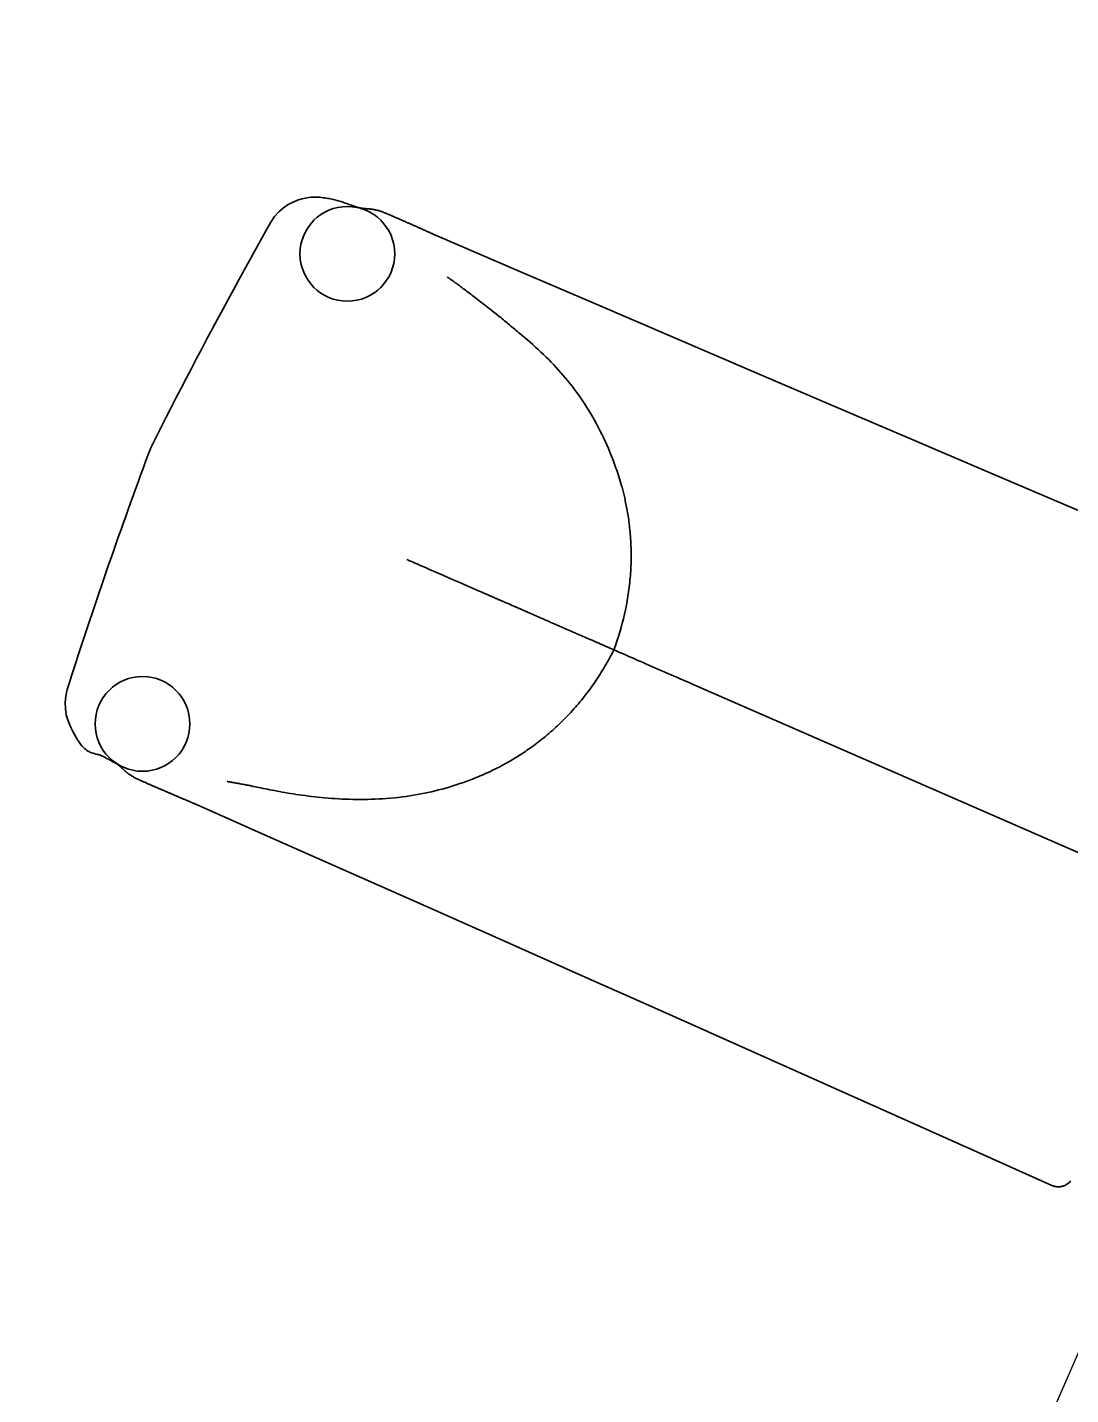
# Model space of a CAD drawing. Header units: millimetres. Extents: x -37281 to 954596, y -59787 to 956680.
# Drawn here: x 8216.03 to 8249.07, y -8608.89 to -8565.61 of the extents above; entities that cross this region are included whole.
import ezdxf
from ezdxf.enums import TextEntityAlignment as Align

# ---------------------------------------------------------------- set-up
doc = ezdxf.new("R2010")
doc.units = ezdxf.units.MM
doc.header["$MEASUREMENT"] = 0
doc.layers.add('0_Pen_No__7', color=7, linetype='Continuous', lineweight=35)
doc.layers.add('New_A-25-M_Wall_Ext_Pen_No__87', color=8, linetype='Continuous', lineweight=20)
for name, color, linetype in [('A-15-MG_Structural_Grid', 7, 'Continuous'), ('New_A-25-M_Wall_Ext', 7, 'Continuous'), ('New_ArchiCAD Windows', 7, 'Continuous')]:
    doc.layers.add(name, color=color, linetype=linetype)
doc.layers.add('A-15-MG_Structural_Grid_Pen_No__163', color=7, linetype='Continuous', lineweight=0, true_color=0x750077)
doc.layers.add('New_ArchiCAD Windows_Pen_No__23', color=7, linetype='Continuous', lineweight=30, true_color=0x2a2a2a)
doc.styles.add('GENERATED_STYLE_4', font='')
doc.styles.get('GENERATED_STYLE_4').set_extended_font_data('Swis721 BT')

# ---------------------------------------------------------------- blocks, each defined once
blk = doc.blocks.new('Wall_4_3', base_point=(9982.587, -4632.604))
at = {"layer": 'New_A-25-M_Wall_Ext_Pen_No__87', "linetype": 'Continuous', "flags": 128}
blk.add_lwpolyline([(4871.77, -16353.328), (9982.587, -4632.604)], dxfattribs=at)
blk = doc.blocks.new('Triple Window 19[17]_3')
at = {"layer": 'New_ArchiCAD Windows_Pen_No__23', "linetype": 'Continuous'}
blk.add_line((8254.153, -8596.451), (8229.172, -8653.741), dxfattribs=at)
blk = doc.blocks.new('Wall_139_3', base_point=(10165.916, -4712.544))
at = {"layer": 'New_ArchiCAD Windows', "color": 251, "linetype": 'Continuous', "lineweight": 20, "true_color": 0x606060}
blk.add_blockref('Triple Window 19[17]_3', (0, 0), dxfattribs=at)
blk = doc.blocks.new('Standard grid marker')
at = {"layer": 'A-15-MG_Structural_Grid_Pen_No__163', "linetype": 'Continuous'}
blk.add_circle((31225.952, 0), 500, dxfattribs=at)
at = {"layer": 'A-15-MG_Structural_Grid_Pen_No__163', "style": 'GENERATED_STYLE_4'}
for tag, p in [('AC_MarkerText_1_0', (-500, 41.178)), ('AC_MarkerText_1_1', (31225.952, 41.178))]:
    blk.add_attdef(tag, text='', height=350, rotation=90, dxfattribs=at).set_placement(p, align=Align.MIDDLE_CENTER)

msp = doc.modelspace()

# ---------------------------------------------------------------- linework, layer by layer
at = {"layer": '0_Pen_No__7', "linetype": 'Continuous', "flags": 128}
for points in [[(8223.745, -8571.775), (8223.864, -8571.599), (8223.999, -8571.449), (8224.145, -8571.323), (8224.296, -8571.221), (8224.447, -8571.14), (8224.591, -8571.079), (8224.723, -8571.037), (8224.836, -8571.011), (8224.935, -8570.995), (8225.023, -8570.986), (8225.102, -8570.981), (8225.173, -8570.981), (8225.237, -8570.983), (8225.295, -8570.988), (8225.35, -8570.994), (8225.401, -8571), (8225.45, -8571.007), (8225.498, -8571.014), (8225.545, -8571.022), (8225.591, -8571.03), (8225.635, -8571.039), (8225.678, -8571.048), (8225.721, -8571.057), (8225.762, -8571.067), (8225.802, -8571.078), (8225.842, -8571.088), (8225.881, -8571.1), (8225.92, -8571.111), (8225.958, -8571.123), (8225.995, -8571.135), (8226.033, -8571.147), (8226.07, -8571.159), (8226.107, -8571.172), (8226.144, -8571.185), (8226.181, -8571.198), (8226.218, -8571.211), (8226.255, -8571.224), (8226.293, -8571.237), (8226.331, -8571.25), (8226.369, -8571.263), (8226.406, -8571.276), (8226.444, -8571.289), (8226.48, -8571.302), (8226.516, -8571.314), (8226.552, -8571.326), (8226.588, -8571.338), (8226.622, -8571.349)], [(8226.538, -8571.321), (8226.551, -8571.323), (8226.561, -8571.325), (8226.572, -8571.326), (8226.582, -8571.327), (8226.592, -8571.329), (8226.603, -8571.33), (8226.613, -8571.332), (8226.624, -8571.333), (8226.634, -8571.335), (8226.645, -8571.336), (8226.655, -8571.338), (8226.665, -8571.339), (8226.676, -8571.341), (8226.689, -8571.343), (8226.701, -8571.344), (8226.713, -8571.346), (8226.725, -8571.348), (8226.735, -8571.349)], [(8226.717, -8571.347), (8226.732, -8571.347), (8226.751, -8571.348), (8226.761, -8571.349), (8226.773, -8571.349), (8226.785, -8571.35), (8226.799, -8571.351), (8226.813, -8571.352), (8226.828, -8571.353), (8226.843, -8571.354), (8226.86, -8571.356), (8226.877, -8571.357), (8226.895, -8571.359), (8226.913, -8571.362), (8226.933, -8571.364), (8226.953, -8571.367), (8226.973, -8571.37), (8226.995, -8571.374), (8227.016, -8571.378), (8227.038, -8571.382), (8227.061, -8571.387), (8227.083, -8571.392), (8227.106, -8571.398), (8227.13, -8571.404), (8227.153, -8571.41), (8227.177, -8571.417), (8227.201, -8571.424), (8227.225, -8571.431), (8227.249, -8571.439), (8227.273, -8571.448), (8227.298, -8571.457), (8227.322, -8571.466), (8227.346, -8571.476), (8227.37, -8571.486), (8227.391, -8571.494), (8227.411, -8571.503), (8227.431, -8571.512), (8227.451, -8571.52), (8227.471, -8571.529), (8227.491, -8571.538), (8227.512, -8571.546), (8227.532, -8571.555), (8227.552, -8571.564), (8227.572, -8571.573), (8227.592, -8571.581), (8227.612, -8571.59), (8227.632, -8571.599), (8227.652, -8571.607), (8227.672, -8571.616), (8227.692, -8571.625), (8227.713, -8571.634), (8227.733, -8571.642), (8227.753, -8571.651), (8227.773, -8571.66), (8227.793, -8571.669), (8227.813, -8571.677), (8227.833, -8571.686), (8227.853, -8571.695), (8227.873, -8571.704), (8227.893, -8571.713), (8227.913, -8571.721), (8227.933, -8571.73), (8227.953, -8571.739), (8227.973, -8571.748), (8227.993, -8571.757), (8228.013, -8571.765), (8228.033, -8571.774), (8228.053, -8571.783), (8228.073, -8571.792), (8228.093, -8571.801), (8228.113, -8571.81), (8228.133, -8571.818), (8228.153, -8571.827), (8228.173, -8571.836), (8228.193, -8571.845), (8228.214, -8571.854), (8228.234, -8571.863), (8228.254, -8571.872), (8228.274, -8571.881), (8228.294, -8571.889), (8228.314, -8571.898), (8228.334, -8571.907), (8228.354, -8571.916), (8228.374, -8571.925), (8228.394, -8571.934), (8228.414, -8571.943), (8228.434, -8571.952), (8228.454, -8571.961), (8228.474, -8571.97), (8228.494, -8571.979), (8228.514, -8571.988), (8228.534, -8571.997), (8228.554, -8572.005), (8228.574, -8572.014), (8228.594, -8572.023), (8228.615, -8572.032), (8228.635, -8572.041), (8228.655, -8572.05), (8228.675, -8572.059), (8228.695, -8572.068), (8228.714, -8572.077), (8228.734, -8572.086), (8228.754, -8572.095), (8228.774, -8572.103), (8228.793, -8572.112), (8228.813, -8572.121), (8228.832, -8572.13), (8228.851, -8572.138), (8228.871, -8572.147), (8228.889, -8572.155), (8228.908, -8572.163), (8228.926, -8572.172), (8228.944, -8572.179), (8228.961, -8572.187), (8228.978, -8572.195), (8228.994, -8572.202), (8229.01, -8572.209), (8229.026, -8572.216), (8229.04, -8572.222), (8229.054, -8572.229), (8229.067, -8572.234), (8229.079, -8572.24), (8229.091, -8572.245), (8229.101, -8572.25), (8229.111, -8572.254), (8229.128, -8572.262), (8229.142, -8572.268), (8229.153, -8572.273), (8229.164, -8572.278), (8229.174, -8572.282)], [(8217.296, -8586.565), (8217.364, -8586.349), (8217.433, -8586.132), (8217.503, -8585.915), (8217.573, -8585.696), (8217.644, -8585.477), (8217.716, -8585.258), (8217.788, -8585.038), (8217.861, -8584.818), (8217.934, -8584.598), (8218.008, -8584.378), (8218.082, -8584.159), (8218.156, -8583.94), (8218.23, -8583.72), (8218.305, -8583.501), (8218.38, -8583.282), (8218.455, -8583.063), (8218.531, -8582.844), (8218.607, -8582.625), (8218.683, -8582.406), (8218.759, -8582.187), (8218.836, -8581.968), (8218.913, -8581.75), (8218.99, -8581.531), (8219.068, -8581.313), (8219.146, -8581.094), (8219.224, -8580.876), (8219.302, -8580.658), (8219.381, -8580.44), (8219.46, -8580.222), (8219.539, -8580.004), (8219.619, -8579.787), (8219.699, -8579.569), (8219.779, -8579.352), (8219.86, -8579.135), (8219.941, -8578.918), (8220.099, -8578.603), (8220.258, -8578.288), (8220.418, -8577.974), (8220.578, -8577.66), (8220.739, -8577.347), (8220.901, -8577.034), (8221.064, -8576.721), (8221.227, -8576.409), (8221.391, -8576.096), (8221.555, -8575.785), (8221.72, -8575.473), (8221.885, -8575.162), (8222.052, -8574.85), (8222.219, -8574.539), (8222.387, -8574.227), (8222.556, -8573.916), (8222.725, -8573.605), (8222.894, -8573.296), (8223.064, -8572.988), (8223.234, -8572.681), (8223.405, -8572.377), (8223.575, -8572.075), (8223.745, -8571.775)], [(8251.477, -8581.819), (8248.976, -8580.753), (8246.475, -8579.687), (8243.976, -8578.621), (8241.479, -8577.555), (8238.988, -8576.489), (8236.503, -8575.426), (8234.026, -8574.365), (8231.559, -8573.306), (8229.103, -8572.252)], [(8252.482, -8593.107), (8237.357, -8586.512), (8237.25, -8586.465), (8237.144, -8586.419), (8237.039, -8586.373), (8236.934, -8586.327), (8236.83, -8586.282), (8236.726, -8586.237), (8236.624, -8586.192), (8236.522, -8586.148), (8236.421, -8586.104), (8236.321, -8586.06), (8236.222, -8586.017), (8236.123, -8585.974), (8236.026, -8585.931), (8235.929, -8585.889), (8235.834, -8585.847), (8235.739, -8585.806), (8235.645, -8585.765), (8235.553, -8585.725), (8235.461, -8585.685), (8235.37, -8585.646), (8235.281, -8585.607), (8235.193, -8585.568), (8235.105, -8585.53), (8235.019, -8585.492), (8234.935, -8585.455), (8234.851, -8585.419), (8234.768, -8585.383), (8234.687, -8585.348), (8234.607, -8585.313), (8234.658, -8585.174), (8234.706, -8585.034), (8234.752, -8584.893), (8234.796, -8584.752), (8234.837, -8584.611), (8234.875, -8584.469), (8234.911, -8584.327), (8234.945, -8584.185), (8234.975, -8584.043), (8235.004, -8583.901), (8235.03, -8583.759), (8235.054, -8583.616), (8235.075, -8583.473), (8235.094, -8583.329), (8235.11, -8583.184), (8235.117, -8583.111), (8235.124, -8583.039), (8235.13, -8582.965), (8235.135, -8582.892), (8235.14, -8582.818), (8235.144, -8582.744), (8235.147, -8582.67), (8235.15, -8582.596), (8235.152, -8582.522), (8235.154, -8582.448), (8235.154, -8582.374), (8235.154, -8582.3), (8235.154, -8582.227), (8235.153, -8582.153), (8235.151, -8582.08), (8235.148, -8582.007), (8235.145, -8581.934), (8235.141, -8581.862), (8235.137, -8581.791), (8235.132, -8581.721), (8235.127, -8581.651), (8235.121, -8581.583), (8235.114, -8581.516), (8235.107, -8581.449), (8235.1, -8581.384), (8235.092, -8581.32), (8235.084, -8581.257), (8235.076, -8581.196), (8235.067, -8581.135), (8235.058, -8581.076), (8235.049, -8581.018), (8235.04, -8580.962), (8235.03, -8580.906), (8235.02, -8580.852), (8235.011, -8580.799), (8235.001, -8580.748), (8234.991, -8580.698), (8234.98, -8580.648), (8234.97, -8580.6), (8234.96, -8580.552), (8234.95, -8580.506), (8234.939, -8580.46), (8234.929, -8580.415), (8234.918, -8580.371), (8234.908, -8580.328), (8234.897, -8580.286), (8234.886, -8580.244), (8234.876, -8580.203), (8234.865, -8580.163), (8234.854, -8580.123), (8234.832, -8580.046), (8234.81, -8579.971), (8234.788, -8579.898), (8234.765, -8579.827), (8234.743, -8579.758), (8234.72, -8579.69), (8234.697, -8579.624), (8234.674, -8579.559), (8234.628, -8579.431), (8234.581, -8579.306), (8234.533, -8579.182), (8234.484, -8579.061), (8234.434, -8578.941), (8234.383, -8578.823), (8234.33, -8578.707), (8234.277, -8578.593), (8234.223, -8578.481), (8234.168, -8578.37), (8234.112, -8578.261), (8234.055, -8578.154), (8233.997, -8578.048), (8233.938, -8577.943), (8233.878, -8577.841), (8233.817, -8577.739), (8233.755, -8577.64), (8233.692, -8577.541), (8233.628, -8577.444), (8233.562, -8577.349), (8233.496, -8577.254), (8233.429, -8577.161), (8233.361, -8577.069), (8233.292, -8576.978), (8233.221, -8576.888), (8233.15, -8576.8), (8233.078, -8576.712), (8233.005, -8576.626), (8232.93, -8576.54), (8232.855, -8576.456), (8232.778, -8576.372), (8232.701, -8576.289), (8232.622, -8576.207), (8232.543, -8576.126), (8232.462, -8576.046), (8232.38, -8575.966), (8232.298, -8575.887), (8232.214, -8575.808), (8232.129, -8575.73), (8232.043, -8575.653), (8231.956, -8575.576), (8231.868, -8575.5), (8231.779, -8575.424), (8231.689, -8575.348), (8231.645, -8575.311), (8231.6, -8575.274), (8231.557, -8575.238), (8231.513, -8575.202), (8231.471, -8575.167), (8231.428, -8575.132), (8231.386, -8575.098), (8231.345, -8575.064), (8231.304, -8575.03), (8231.264, -8574.997), (8231.224, -8574.965), (8231.185, -8574.933), (8231.146, -8574.901), (8231.108, -8574.87), (8231.07, -8574.839), (8231.033, -8574.809), (8230.959, -8574.75), (8230.888, -8574.692), (8230.818, -8574.637), (8230.75, -8574.583), (8230.685, -8574.53), (8230.621, -8574.479), (8230.558, -8574.43), (8230.498, -8574.383), (8230.439, -8574.337), (8230.382, -8574.292), (8230.327, -8574.25), (8230.273, -8574.208), (8230.221, -8574.168), (8230.171, -8574.13), (8230.123, -8574.093), (8230.076, -8574.057), (8230.031, -8574.023), (8229.987, -8573.99), (8229.945, -8573.958), (8229.904, -8573.928), (8229.866, -8573.899), (8229.828, -8573.871), (8229.792, -8573.845), (8229.758, -8573.819), (8229.725, -8573.795), (8229.694, -8573.772), (8229.664, -8573.75), (8229.635, -8573.73), (8229.608, -8573.71), (8229.583, -8573.691), (8229.558, -8573.674), (8229.536, -8573.657), (8229.514, -8573.641), (8229.494, -8573.627), (8229.475, -8573.613), (8229.457, -8573.6), (8229.441, -8573.588), (8229.426, -8573.577), (8229.412, -8573.567), (8229.4, -8573.557), (8229.388, -8573.549), (8229.378, -8573.541), (8229.369, -8573.534), (8229.354, -8573.523), (8229.342, -8573.514), (8229.331, -8573.506)], [(8234.605, -8585.312), (8234.595, -8585.308), (8234.586, -8585.303), (8234.576, -8585.299), (8234.565, -8585.294), (8234.552, -8585.289), (8234.539, -8585.283), (8234.524, -8585.277), (8234.509, -8585.27), (8234.493, -8585.263), (8234.477, -8585.256), (8234.444, -8585.242), (8234.428, -8585.235), (8234.412, -8585.228), (8234.396, -8585.221), (8234.38, -8585.214), (8234.364, -8585.207), (8234.348, -8585.2), (8234.331, -8585.192), (8234.314, -8585.185), (8234.297, -8585.177), (8234.279, -8585.17), (8234.261, -8585.162), (8234.243, -8585.154), (8234.224, -8585.146), (8234.205, -8585.138), (8234.186, -8585.129), (8234.167, -8585.121), (8234.147, -8585.112), (8234.127, -8585.103), (8234.107, -8585.095), (8234.086, -8585.086), (8234.066, -8585.077), (8234.045, -8585.067), (8234.024, -8585.058), (8234.002, -8585.049), (8233.981, -8585.04), (8233.959, -8585.03), (8233.937, -8585.02), (8233.915, -8585.011), (8233.892, -8585.001), (8233.87, -8584.991), (8233.847, -8584.981), (8233.824, -8584.971), (8233.801, -8584.961), (8233.778, -8584.951), (8233.755, -8584.941), (8233.732, -8584.931), (8233.708, -8584.921), (8233.684, -8584.91), (8233.637, -8584.89), (8233.589, -8584.869), (8233.541, -8584.848), (8233.492, -8584.826), (8233.443, -8584.805), (8233.394, -8584.784), (8233.296, -8584.741), (8233.198, -8584.698), (8233.149, -8584.677), (8233.101, -8584.656), (8233.052, -8584.635), (8233.004, -8584.614), (8232.957, -8584.593), (8232.933, -8584.583), (8232.91, -8584.572), (8232.863, -8584.552), (8232.839, -8584.542), (8232.815, -8584.531), (8232.791, -8584.521), (8232.766, -8584.51), (8232.741, -8584.499), (8232.716, -8584.488), (8232.691, -8584.477), (8232.665, -8584.466), (8232.639, -8584.455), (8232.613, -8584.443), (8232.586, -8584.432), (8232.559, -8584.42), (8232.532, -8584.408), (8232.504, -8584.396), (8232.477, -8584.384), (8232.448, -8584.371), (8232.42, -8584.359), (8232.391, -8584.346), (8232.362, -8584.334), (8232.333, -8584.321), (8232.303, -8584.308), (8232.273, -8584.295), (8232.243, -8584.282), (8232.212, -8584.268), (8232.181, -8584.255), (8232.15, -8584.241), (8232.118, -8584.227), (8232.086, -8584.214), (8232.054, -8584.199), (8232.022, -8584.185), (8231.989, -8584.171), (8231.955, -8584.156), (8231.922, -8584.142), (8231.888, -8584.127), (8231.854, -8584.112), (8231.819, -8584.097), (8231.785, -8584.082), (8231.75, -8584.067), (8231.714, -8584.051), (8231.678, -8584.036), (8231.642, -8584.02), (8231.606, -8584.004), (8231.569, -8583.988), (8231.532, -8583.972), (8231.495, -8583.956), (8231.458, -8583.939), (8231.42, -8583.923), (8231.381, -8583.906), (8231.343, -8583.889), (8231.304, -8583.872), (8231.226, -8583.839), (8231.187, -8583.822), (8231.148, -8583.805), (8231.109, -8583.787), (8231.069, -8583.77), (8231.049, -8583.761), (8231.029, -8583.753), (8231.009, -8583.744), (8230.989, -8583.735), (8230.968, -8583.726), (8230.948, -8583.717), (8230.928, -8583.709), (8230.908, -8583.7), (8230.889, -8583.691), (8230.87, -8583.683), (8230.85, -8583.675), (8230.832, -8583.666), (8230.813, -8583.658), (8230.794, -8583.65), (8230.776, -8583.642), (8230.758, -8583.634), (8230.74, -8583.627), (8230.723, -8583.619), (8230.705, -8583.611), (8230.688, -8583.604), (8230.671, -8583.596), (8230.654, -8583.589), (8230.638, -8583.582), (8230.622, -8583.575), (8230.606, -8583.568), (8230.59, -8583.561), (8230.574, -8583.554), (8230.559, -8583.547), (8230.543, -8583.541), (8230.529, -8583.534), (8230.514, -8583.528), (8230.499, -8583.522), (8230.485, -8583.515), (8230.471, -8583.509), (8230.457, -8583.503), (8230.444, -8583.497), (8230.43, -8583.491), (8230.417, -8583.486), (8230.404, -8583.48), (8230.391, -8583.475), (8230.379, -8583.469), (8230.367, -8583.464), (8230.355, -8583.459), (8230.343, -8583.453), (8230.249, -8583.412), (8230.059, -8583.33), (8229.87, -8583.247), (8229.776, -8583.206), (8229.681, -8583.165), (8229.587, -8583.124), (8229.493, -8583.083), (8229.4, -8583.042), (8229.306, -8583.001), (8229.26, -8582.981), (8229.236, -8582.971), (8229.213, -8582.96), (8229.189, -8582.95), (8229.165, -8582.94), (8229.141, -8582.929), (8229.117, -8582.919), (8229.093, -8582.908), (8229.069, -8582.898), (8229.044, -8582.887), (8229.02, -8582.876), (8228.995, -8582.866), (8228.971, -8582.855), (8228.946, -8582.844), (8228.921, -8582.833), (8228.896, -8582.822), (8228.87, -8582.811), (8228.845, -8582.8), (8228.82, -8582.789), (8228.794, -8582.778), (8228.768, -8582.767), (8228.742, -8582.755), (8228.716, -8582.744), (8228.69, -8582.733), (8228.664, -8582.721), (8228.638, -8582.71), (8228.611, -8582.698), (8228.585, -8582.687), (8228.558, -8582.675), (8228.531, -8582.663), (8228.504, -8582.651), (8228.477, -8582.64), (8228.449, -8582.628), (8228.422, -8582.616), (8228.394, -8582.604), (8228.367, -8582.592), (8228.339, -8582.579), (8228.311, -8582.567), (8228.283, -8582.555), (8228.254, -8582.543), (8228.226, -8582.53), (8228.197, -8582.518), (8228.169, -8582.505), (8228.14, -8582.493), (8228.111, -8582.48), (8228.082, -8582.467), (8228.052, -8582.454)], [(8234.607, -8585.313), (8234.574, -8585.379), (8234.54, -8585.445), (8234.505, -8585.51), (8234.47, -8585.575), (8234.435, -8585.64), (8234.399, -8585.704), (8234.362, -8585.769), (8234.325, -8585.832), (8234.287, -8585.896), (8234.249, -8585.959), (8234.21, -8586.021), (8234.171, -8586.084), (8234.131, -8586.145), (8234.091, -8586.207), (8234.051, -8586.268), (8234.01, -8586.328), (8233.969, -8586.388), (8233.927, -8586.447), (8233.842, -8586.565), (8233.756, -8586.681), (8233.667, -8586.795), (8233.622, -8586.852), (8233.577, -8586.908), (8233.53, -8586.964), (8233.484, -8587.02), (8233.437, -8587.075), (8233.389, -8587.13), (8233.34, -8587.185), (8233.291, -8587.24), (8233.241, -8587.294), (8233.191, -8587.349), (8233.14, -8587.402), (8233.088, -8587.456), (8233.036, -8587.509), (8232.983, -8587.561), (8232.93, -8587.614), (8232.877, -8587.665), (8232.823, -8587.716), (8232.769, -8587.766), (8232.715, -8587.816), (8232.66, -8587.865), (8232.605, -8587.913), (8232.55, -8587.961), (8232.495, -8588.008), (8232.44, -8588.054), (8232.385, -8588.099), (8232.33, -8588.143), (8232.276, -8588.186), (8232.222, -8588.228), (8232.168, -8588.269), (8232.115, -8588.31), (8232.062, -8588.349), (8232.009, -8588.387), (8231.958, -8588.424), (8231.906, -8588.46), (8231.856, -8588.494), (8231.807, -8588.528), (8231.758, -8588.561), (8231.71, -8588.592), (8231.663, -8588.623), (8231.617, -8588.652), (8231.572, -8588.681), (8231.527, -8588.709), (8231.483, -8588.736), (8231.44, -8588.762), (8231.398, -8588.787), (8231.357, -8588.811), (8231.317, -8588.835), (8231.277, -8588.858), (8231.237, -8588.88), (8231.199, -8588.902), (8231.16, -8588.923), (8231.122, -8588.944), (8231.085, -8588.964), (8231.048, -8588.984), (8230.975, -8589.022), (8230.904, -8589.058), (8230.834, -8589.093), (8230.765, -8589.127), (8230.697, -8589.159), (8230.631, -8589.191), (8230.565, -8589.221), (8230.5, -8589.25), (8230.437, -8589.278), (8230.374, -8589.305), (8230.312, -8589.331), (8230.251, -8589.356), (8230.19, -8589.38), (8230.13, -8589.403), (8230.071, -8589.426), (8230.013, -8589.448), (8229.955, -8589.469), (8229.898, -8589.49), (8229.841, -8589.51), (8229.729, -8589.548), (8229.617, -8589.586), (8229.505, -8589.621), (8229.393, -8589.655), (8229.281, -8589.688), (8229.17, -8589.719), (8229.058, -8589.748), (8228.945, -8589.776), (8228.832, -8589.803), (8228.719, -8589.828), (8228.605, -8589.852), (8228.49, -8589.875), (8228.375, -8589.896), (8228.258, -8589.916), (8228.141, -8589.934), (8228.022, -8589.951), (8227.902, -8589.967), (8227.78, -8589.982), (8227.657, -8589.995), (8227.534, -8590.007), (8227.41, -8590.017), (8227.288, -8590.026), (8227.166, -8590.033), (8227.045, -8590.039), (8226.925, -8590.043), (8226.805, -8590.047), (8226.686, -8590.048), (8226.568, -8590.049), (8226.451, -8590.049), (8226.336, -8590.047), (8226.221, -8590.044), (8226.107, -8590.04), (8225.994, -8590.035), (8225.882, -8590.029), (8225.771, -8590.023), (8225.662, -8590.015), (8225.554, -8590.007), (8225.447, -8589.998), (8225.342, -8589.988), (8225.237, -8589.977), (8225.134, -8589.966), (8225.033, -8589.954), (8224.933, -8589.942), (8224.835, -8589.929), (8224.738, -8589.916), (8224.643, -8589.902), (8224.549, -8589.888), (8224.457, -8589.874), (8224.367, -8589.86), (8224.278, -8589.845), (8224.191, -8589.83), (8224.107, -8589.815), (8224.023, -8589.8), (8223.942, -8589.785), (8223.863, -8589.77), (8223.786, -8589.755), (8223.711, -8589.741), (8223.637, -8589.726), (8223.566, -8589.712), (8223.497, -8589.698), (8223.431, -8589.684), (8223.366, -8589.671), (8223.304, -8589.658), (8223.244, -8589.646), (8223.186, -8589.634), (8223.131, -8589.622), (8223.104, -8589.617), (8223.078, -8589.612), (8223.052, -8589.607), (8223.027, -8589.602), (8223.003, -8589.597), (8222.98, -8589.592), (8222.956, -8589.588), (8222.934, -8589.584), (8222.912, -8589.58), (8222.891, -8589.576), (8222.85, -8589.569), (8222.812, -8589.562), (8222.775, -8589.555), (8222.74, -8589.549), (8222.706, -8589.543), (8222.675, -8589.537), (8222.645, -8589.532), (8222.617, -8589.527), (8222.59, -8589.522), (8222.566, -8589.517), (8222.543, -8589.513), (8222.521, -8589.509), (8222.501, -8589.506), (8222.482, -8589.502), (8222.465, -8589.499), (8222.45, -8589.496), (8222.436, -8589.494), (8222.423, -8589.491), (8222.412, -8589.489), (8222.393, -8589.486), (8222.379, -8589.483), (8222.365, -8589.481)], [(8218.942, -8588.964), (8218.91, -8588.946), (8218.877, -8588.928), (8218.844, -8588.91), (8218.81, -8588.892), (8218.776, -8588.873), (8218.741, -8588.855), (8218.706, -8588.836), (8218.671, -8588.817), (8218.635, -8588.798), (8218.599, -8588.779), (8218.563, -8588.76), (8218.527, -8588.74), (8218.492, -8588.721), (8218.456, -8588.701), (8218.421, -8588.682), (8218.386, -8588.665), (8218.351, -8588.651), (8218.316, -8588.64), (8218.282, -8588.63), (8218.247, -8588.621), (8218.213, -8588.613), (8218.178, -8588.605), (8218.143, -8588.597), (8218.107, -8588.587), (8218.071, -8588.575), (8218.035, -8588.561), (8217.998, -8588.545), (8217.96, -8588.524), (8217.921, -8588.5), (8217.882, -8588.47), (8217.841, -8588.436), (8217.8, -8588.395), (8217.757, -8588.349), (8217.713, -8588.295), (8217.668, -8588.233), (8217.621, -8588.164), (8217.573, -8588.085), (8217.523, -8587.997), (8217.471, -8587.899), (8217.418, -8587.791), (8217.363, -8587.671), (8217.31, -8587.531), (8217.266, -8587.366), (8217.238, -8587.181), (8217.23, -8586.982), (8217.247, -8586.775), (8217.296, -8586.565)], [(8219.016, -8589.044), (8219.007, -8589.037), (8218.999, -8589.03), (8218.989, -8589.022), (8218.98, -8589.015), (8218.971, -8589.008), (8218.961, -8589), (8218.951, -8588.992), (8218.941, -8588.984), (8218.931, -8588.976), (8218.921, -8588.968), (8218.911, -8588.96), (8218.902, -8588.952), (8218.892, -8588.944), (8218.883, -8588.936), (8218.873, -8588.928), (8218.864, -8588.921)], [(8221.361, -8590.199), (8221.352, -8590.195), (8221.34, -8590.189), (8221.329, -8590.185), (8221.315, -8590.179), (8221.298, -8590.171), (8221.288, -8590.167), (8221.278, -8590.163), (8221.266, -8590.158), (8221.254, -8590.153), (8221.241, -8590.147), (8221.227, -8590.141), (8221.212, -8590.135), (8221.197, -8590.128), (8221.181, -8590.121), (8221.164, -8590.114), (8221.147, -8590.107), (8221.13, -8590.1), (8221.112, -8590.092), (8221.094, -8590.084), (8221.075, -8590.076), (8221.056, -8590.068), (8221.037, -8590.06), (8221.018, -8590.052), (8220.998, -8590.044), (8220.978, -8590.035), (8220.959, -8590.027), (8220.939, -8590.018), (8220.919, -8590.01), (8220.899, -8590.001), (8220.879, -8589.993), (8220.859, -8589.984), (8220.839, -8589.976), (8220.818, -8589.967), (8220.798, -8589.959), (8220.778, -8589.95), (8220.758, -8589.941), (8220.737, -8589.933), (8220.717, -8589.924), (8220.697, -8589.916), (8220.677, -8589.907), (8220.656, -8589.898), (8220.636, -8589.89), (8220.616, -8589.881), (8220.596, -8589.872), (8220.576, -8589.864), (8220.555, -8589.855), (8220.535, -8589.847), (8220.515, -8589.838), (8220.495, -8589.829), (8220.475, -8589.821), (8220.455, -8589.812), (8220.435, -8589.803), (8220.414, -8589.795), (8220.394, -8589.786), (8220.374, -8589.778), (8220.354, -8589.769), (8220.334, -8589.76), (8220.314, -8589.752), (8220.294, -8589.743), (8220.274, -8589.734), (8220.254, -8589.726), (8220.234, -8589.717), (8220.213, -8589.708), (8220.193, -8589.7), (8220.173, -8589.691), (8220.153, -8589.682), (8220.133, -8589.674), (8220.113, -8589.665), (8220.093, -8589.656), (8220.073, -8589.648), (8220.053, -8589.639), (8220.033, -8589.63), (8220.013, -8589.621), (8219.993, -8589.613), (8219.972, -8589.604), (8219.952, -8589.595), (8219.932, -8589.586), (8219.912, -8589.578), (8219.892, -8589.569), (8219.872, -8589.56), (8219.852, -8589.551), (8219.832, -8589.543), (8219.812, -8589.534), (8219.792, -8589.525), (8219.772, -8589.516), (8219.752, -8589.507), (8219.731, -8589.499), (8219.711, -8589.49), (8219.691, -8589.481), (8219.671, -8589.472), (8219.651, -8589.463), (8219.631, -8589.454), (8219.611, -8589.446), (8219.591, -8589.437), (8219.571, -8589.428), (8219.551, -8589.419), (8219.527, -8589.408), (8219.503, -8589.397), (8219.48, -8589.385), (8219.456, -8589.373), (8219.434, -8589.361), (8219.411, -8589.349), (8219.39, -8589.336), (8219.368, -8589.324), (8219.347, -8589.311), (8219.326, -8589.298), (8219.306, -8589.285), (8219.286, -8589.272), (8219.267, -8589.259), (8219.248, -8589.245), (8219.23, -8589.232), (8219.213, -8589.219), (8219.196, -8589.206), (8219.179, -8589.193), (8219.164, -8589.18), (8219.148, -8589.168), (8219.134, -8589.156), (8219.12, -8589.144), (8219.108, -8589.133), (8219.095, -8589.122), (8219.084, -8589.111), (8219.073, -8589.101), (8219.062, -8589.091), (8219.053, -8589.082), (8219.044, -8589.074), (8219.036, -8589.066), (8219.028, -8589.058), (8219.015, -8589.045), (8219.004, -8589.034)], [(8221.293, -8590.168), (8223.737, -8591.25), (8226.191, -8592.338), (8228.654, -8593.43), (8231.124, -8594.528), (8233.6, -8595.628), (8236.079, -8596.732), (8238.561, -8597.838), (8241.044, -8598.945), (8243.527, -8600.052), (8246.007, -8601.16), (8248.482, -8602.267), (8248.5, -8602.275), (8248.518, -8602.281), (8248.536, -8602.287), (8248.554, -8602.293), (8248.573, -8602.298), (8248.591, -8602.302), (8248.61, -8602.305), (8248.629, -8602.307), (8248.648, -8602.309), (8248.667, -8602.31), (8248.686, -8602.311), (8248.705, -8602.31), (8248.724, -8602.309), (8248.743, -8602.308), (8248.762, -8602.305), (8248.781, -8602.302), (8248.799, -8602.298), (8248.818, -8602.293), (8248.836, -8602.288), (8248.854, -8602.282), (8248.872, -8602.275), (8248.889, -8602.268), (8248.907, -8602.26), (8248.924, -8602.251), (8248.94, -8602.242), (8248.956, -8602.232), (8248.972, -8602.221), (8248.988, -8602.21), (8249.003, -8602.198), (8249.017, -8602.186), (8249.031, -8602.173), (8249.045, -8602.16), (8249.058, -8602.146), (8249.07, -8602.131), (8249.082, -8602.117)]]:
    msp.add_lwpolyline(points, dxfattribs=at)
at = {"layer": '0_Pen_No__7', "linetype": 'Continuous'}
for centre in [(8226.167, -8572.778), (8219.679, -8587.657)]:
    msp.add_circle(centre, 1.5, dxfattribs=at)

# ---------------------------------------------------------------- block references
at = {"layer": 'A-15-MG_Structural_Grid', "color": 8, "linetype": 'Continuous', "lineweight": 15, "zscale": 1000, "rotation": 246.440411583993}
msp.add_blockref('Standard grid marker', (20514.683, 19955.364), dxfattribs=at)
at = {"layer": 'New_A-25-M_Wall_Ext', "color": 250, "lineweight": 50, "true_color": 0x2a2a2a}
for name, p in [('Wall_4_3', (9982.587, -4632.604)), ('Wall_139_3', (10165.916, -4712.544))]:
    msp.add_blockref(name, p, dxfattribs=at)

doc.saveas('drawing.dxf')
